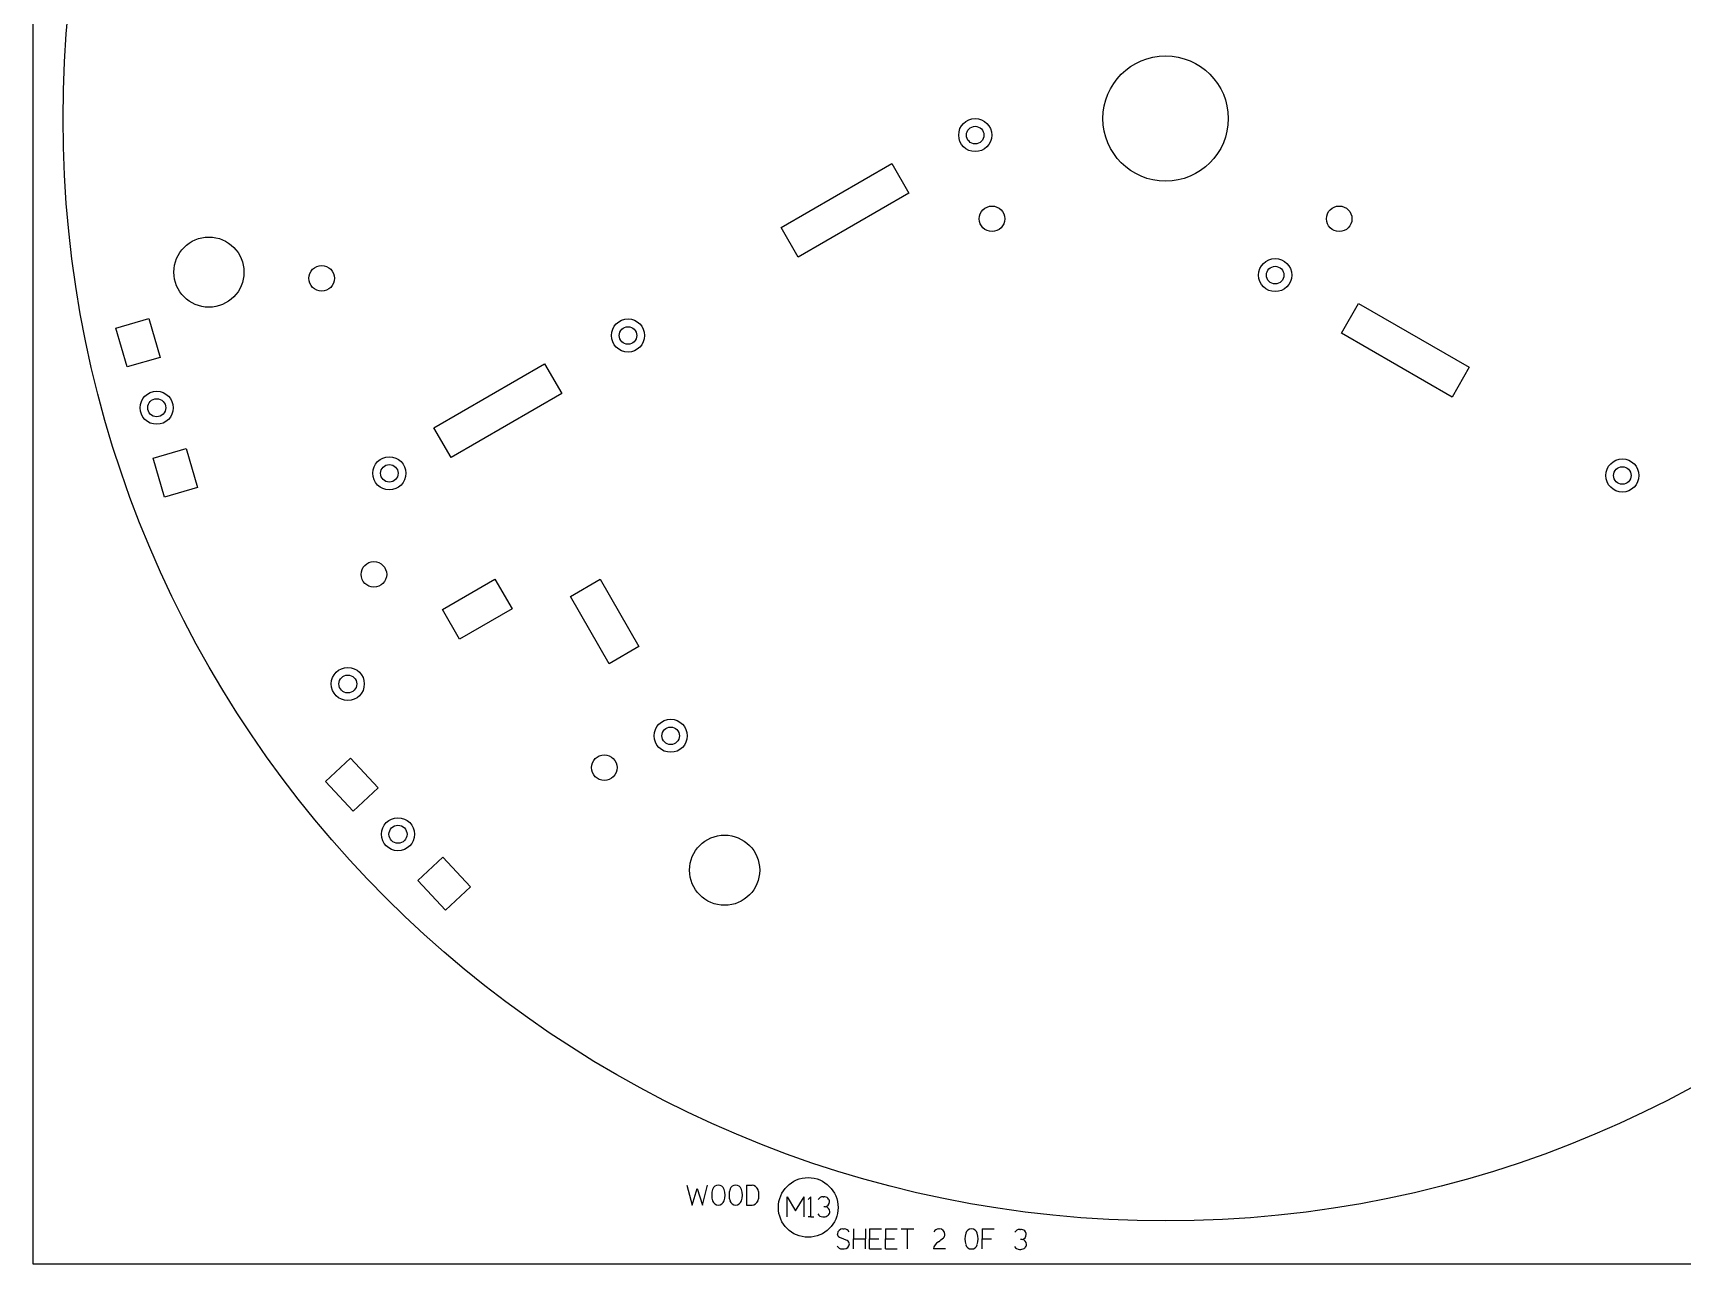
# Model space of a CAD drawing. Header units: inches. Extents: x -1316 to -504, y 192 to 650.
# Drawn here: x -1316.5 to -987.2, y 192.4 to 438.1 of the extents above; entities that cross this region are included whole.
import ezdxf

# ---------------------------------------------------------------- set-up
doc = ezdxf.new("R2010")
doc.units = ezdxf.units.IN
doc.header["$MEASUREMENT"] = 0
doc.linetypes.add('Continuous2', pattern=[0])
for name, color, linetype in [('68351 TABLE', 1, 'Continuous'), ('68355 Base', 1, 'Continuous'), ('68369 Idler Mount', 1, 'Continuous'), ('EZStruder R1', 1, 'Continuous'), ('STOCK OUTLINE', 1, 'Continuous')]:
    doc.layers.add(name, color=color, linetype=linetype)

msp = doc.modelspace()

# ---------------------------------------------------------------- linework, layer by layer
at = {"layer": '68351 TABLE', "color": 3, "linetype": 'Continuous2', "lineweight": -3, "true_color": 0x00ff00}
for p, q in [((-1185.99, 208.16), (-1184.95, 204.16)), ((-1184.95, 204.16), (-1183.92, 207.5)), ((-1183.92, 207.5), (-1182.88, 204.16)), ((-1182.88, 204.16), (-1181.85, 208.16)), ((-1174.12, 208.16), (-1174.12, 204.16)), ((-1174.12, 208.16), (-1173, 208.16)), ((-1174.12, 204.16), (-1173, 204.16))]:
    msp.add_line(p, q, dxfattribs=at)
for centre, radius, start, end in [((-1179.71, 206.98), 1.19, 15.902, 164.098), ((-1176.25, 206.98), 1.19, 15.902, 164.098), ((-1173.14, 206.7), 1.47, 24.3868, 84.6174), ((-1177.48, 206.16), 3.56, 161.2941, 198.7059), ((-1179.71, 205.35), 1.19, 195.902, 344.098), ((-1181.95, 206.16), 3.56, 341.2941, 18.7059), ((-1174.02, 206.16), 3.56, 161.2941, 198.7059), ((-1176.25, 205.35), 1.19, 195.902, 344.098), ((-1178.48, 206.16), 3.56, 341.2941, 18.7059), ((-1173.14, 205.63), 1.47, 275.3825, 335.6132), ((-1175.18, 206.16), 3.56, 341.2941, 18.7059)]:
    msp.add_arc(centre, radius, start, end, dxfattribs=at)
at = {"layer": '68355 Base', "color": 5, "linetype": 'Continuous2', "lineweight": -3, "true_color": 0x0000ff}
for p, q in [((-1167.19, 399.3), (-1145.11, 412.05)), ((-1145.11, 412.05), (-1141.68, 406.11)), ((-1141.68, 406.11), (-1163.76, 393.36)), ((-1163.76, 393.36), (-1167.19, 399.3)), ((-1055.39, 378.18), (-1051.96, 384.12)), ((-1051.96, 384.12), (-1029.88, 371.37)), ((-1299.92, 379.21), (-1293.33, 381.1)), ((-1297.69, 371.43), (-1299.92, 379.21)), ((-1293.33, 381.1), (-1291.1, 373.32)), ((-1033.31, 365.43), (-1055.39, 378.18)), ((-1291.1, 373.32), (-1297.69, 371.43)), ((-1236.48, 359.3), (-1214.39, 372.05)), ((-1214.39, 372.05), (-1210.96, 366.11)), ((-1029.88, 371.37), (-1033.31, 365.43)), ((-1210.96, 366.11), (-1233.05, 353.36)), ((-1233.05, 353.36), (-1236.48, 359.3)), ((-1292.48, 353.26), (-1285.89, 355.15)), ((-1290.25, 345.47), (-1292.48, 353.26)), ((-1285.89, 355.15), (-1283.65, 347.36)), ((-1283.65, 347.36), (-1290.25, 345.47)), ((-1234.77, 323.04), (-1224.29, 329.09)), ((-1224.29, 329.09), (-1220.86, 323.15)), ((-1209.25, 325.65), (-1203.31, 329.08)), ((-1203.31, 329.08), (-1195.56, 315.65)), ((-1231.34, 317.1), (-1234.77, 323.04)), ((-1220.86, 323.15), (-1231.34, 317.1)), ((-1201.5, 312.22), (-1209.25, 325.65)), ((-1195.56, 315.65), (-1201.5, 312.22)), ((-1258.12, 288.68), (-1253.1, 293.36)), ((-1253.1, 293.36), (-1247.57, 287.43)), ((-1252.59, 282.76), (-1258.12, 288.68)), ((-1247.57, 287.43), (-1252.59, 282.76)), ((-1239.7, 268.93), (-1234.68, 273.61)), ((-1234.68, 273.61), (-1229.16, 267.69)), ((-1234.18, 263.01), (-1239.7, 268.93)), ((-1229.16, 267.69), (-1234.18, 263.01))]:
    msp.add_line(p, q, dxfattribs=at)
at = {"layer": '68355 Base', "color": 1, "linetype": 'Continuous2', "lineweight": -3, "true_color": 0xff0000}
msp.add_circle((-1090.47, 421.01), 220, dxfattribs=at)
at = {"layer": '68355 Base', "color": 5, "linetype": 'Continuous2', "lineweight": -3, "true_color": 0x0000ff}
for centre, radius in [((-1090.47, 421.01), 12.5), ((-1128.46, 417.71), 1.75), ((-1125.11, 401.01), 2.55), ((-1055.83, 401.01), 2.55), ((-1281.37, 390.36), 7), ((-1258.87, 389.13), 2.55), ((-1068.61, 389.77), 1.75), ((-1197.74, 377.71), 1.75), ((-1291.79, 363.29), 1.8), ((-1245.37, 350.21), 1.75), ((-999.33, 349.77), 1.75), ((-1248.45, 330.04), 2.55), ((-1253.66, 308.17), 1.78), ((-1189.23, 297.83), 1.75), ((-1202.48, 291.47), 2.55), ((-1243.64, 278.18), 1.8), ((-1178.47, 271.01), 7)]:
    msp.add_circle(centre, radius, dxfattribs=at)
at = {"layer": '68355 Base', "color": 3, "linetype": 'Continuous2', "lineweight": -3, "true_color": 0x00ff00}
for centre in [(-1128.46, 417.71), (-1068.61, 389.77), (-1197.74, 377.71), (-1291.79, 363.29), (-1245.37, 350.21), (-999.33, 349.77), (-1253.66, 308.17), (-1189.23, 297.83), (-1243.64, 278.18)]:
    msp.add_circle(centre, 3.3, dxfattribs=at)
at = {"layer": '68369 Idler Mount', "color": 3, "linetype": 'Continuous2', "lineweight": -3, "true_color": 0x00ff00}
for p, q in [((-1155.56, 197.76), (-1153.98, 197.08)), ((-1154.91, 199.43), (-1154.58, 199.42)), ((-1152.76, 199.42), (-1152.76, 197.42)), ((-1150.34, 199.42), (-1150.34, 197.42)), ((-1149.54, 199.42), (-1147.19, 199.42)), ((-1149.54, 199.42), (-1149.54, 197.42)), ((-1146.39, 199.42), (-1144.04, 199.42)), ((-1146.39, 199.42), (-1146.39, 197.42)), ((-1143.24, 199.42), (-1141.97, 199.42)), ((-1141.97, 195.42), (-1141.97, 199.42)), ((-1141.97, 199.42), (-1140.69, 199.42)), ((-1135.73, 199.42), (-1135.64, 199.42)), ((-1127.06, 199.42), (-1124.71, 199.42)), ((-1127.06, 199.42), (-1127.06, 197.42)), ((-1119.57, 199.32), (-1119.42, 199.32)), ((-1155.03, 195.42), (-1154.63, 195.42)), ((-1152.76, 197.42), (-1150.34, 197.42)), ((-1152.76, 195.42), (-1152.76, 197.42)), ((-1150.34, 195.42), (-1150.34, 197.42)), ((-1149.54, 197.42), (-1147.7, 197.42)), ((-1149.54, 195.42), (-1149.54, 197.42)), ((-1149.54, 195.42), (-1147.19, 195.42)), ((-1146.39, 197.42), (-1144.56, 197.42)), ((-1146.39, 195.42), (-1146.39, 197.42)), ((-1146.39, 195.42), (-1144.04, 195.42)), ((-1134.41, 195.42), (-1136.8, 195.42)), ((-1127.06, 197.42), (-1125.23, 197.42)), ((-1127.06, 195.42), (-1127.06, 197.42)), ((-1119.62, 195.32), (-1119.36, 195.32)), ((-1119.13, 197.33), (-1119.41, 197.33))]:
    msp.add_line(p, q, dxfattribs=at)
for centre, radius, start, end in [((-1154.92, 198.37), 1.05, 89.2985, 177.3507), ((-1155.12, 198.5), 0.86, 185.1823, 239.3448), ((-1154.6, 198.27), 1.15, 30.522, 89.2985), ((-1135.73, 198.28), 1.14, 90, 150), ((-1140.97, 204.82), 9.49, 302.8689, 310.6146), ((-1135.64, 198.28), 1.14, 2.576, 90), ((-1135.64, 198.38), 1.14, 317.7751, 357.4242), ((-1126.96, 197.42), 3.56, 161.2941, 198.7059), ((-1129.19, 198.24), 1.19, 15.902, 164.098), ((-1131.42, 197.42), 3.56, 341.2941, 18.7059), ((-1119.57, 198.17), 1.15, 89.9999, 149.7068), ((-1119.42, 198.06), 1.26, 48.8141, 89.9999), ((-1119.28, 198.32), 1.01, 279.0881, 0), ((-1119.19, 198.32), 0.914, 0, 48.8141), ((-1155.02, 196.57), 1.15, 210.522, 269.4411), ((-1154.62, 196.47), 1.05, 269.4411, 357.3507), ((-1154.42, 196.34), 0.86, 5.1822, 59.3448), ((-1134.89, 195.15), 1.93, 118.7445, 172.045), ((-1129.19, 196.6), 1.19, 195.902, 344.098), ((-1119.62, 196.48), 1.15, 210.2932, 270.0001), ((-1119.36, 196.59), 1.26, 270.0001, 311.1859), ((-1119.23, 196.32), 1.01, 0, 84.185), ((-1119.13, 196.32), 0.914, 311.1859, 0)]:
    msp.add_arc(centre, radius, start, end, dxfattribs=at)
at = {"layer": 'EZStruder R1', "color": 3, "linetype": 'Continuous2', "lineweight": -3, "true_color": 0x00ff00}
for p, q in [((-1165.99, 201.84), (-1165.99, 205.84)), ((-1165.99, 205.84), (-1164.3, 203.01)), ((-1164.3, 203.01), (-1162.62, 205.84)), ((-1162.62, 201.84), (-1162.62, 205.84)), ((-1161.25, 205.84), (-1161.82, 205.27)), ((-1161.25, 201.84), (-1161.25, 205.84)), ((-1158.82, 205.84), (-1158.68, 205.84)), ((-1161.25, 201.84), (-1161.82, 201.84)), ((-1161.25, 201.84), (-1160.68, 201.84)), ((-1158.88, 201.84), (-1158.62, 201.84)), ((-1158.38, 203.85), (-1158.67, 203.85))]:
    msp.add_line(p, q, dxfattribs=at)
msp.add_circle((-1161.79, 203.7), 5.95, dxfattribs=at)
for centre, radius, start, end in [((-1158.82, 204.69), 1.15, 89.9999, 149.7068), ((-1158.68, 204.58), 1.26, 48.8141, 89.9999), ((-1158.54, 204.84), 1.01, 279.0881, 0), ((-1158.45, 204.84), 0.914, 0, 48.8141), ((-1158.88, 202.99), 1.15, 210.2932, 270.0001), ((-1158.62, 203.1), 1.26, 270.0001, 311.1859), ((-1158.48, 202.84), 1.01, 0, 84.185), ((-1158.39, 202.84), 0.914, 311.1859, 0)]:
    msp.add_arc(centre, radius, start, end, dxfattribs=at)
at = {"layer": 'STOCK OUTLINE', "color": 2, "linetype": 'Continuous2', "lineweight": -3, "true_color": 0xffff00}
for p, q in [((-1316.47, 192.41), (-1316.47, 649.61)), ((-503.67, 192.41), (-1316.47, 192.41))]:
    msp.add_line(p, q, dxfattribs=at)

doc.saveas('drawing.dxf')
